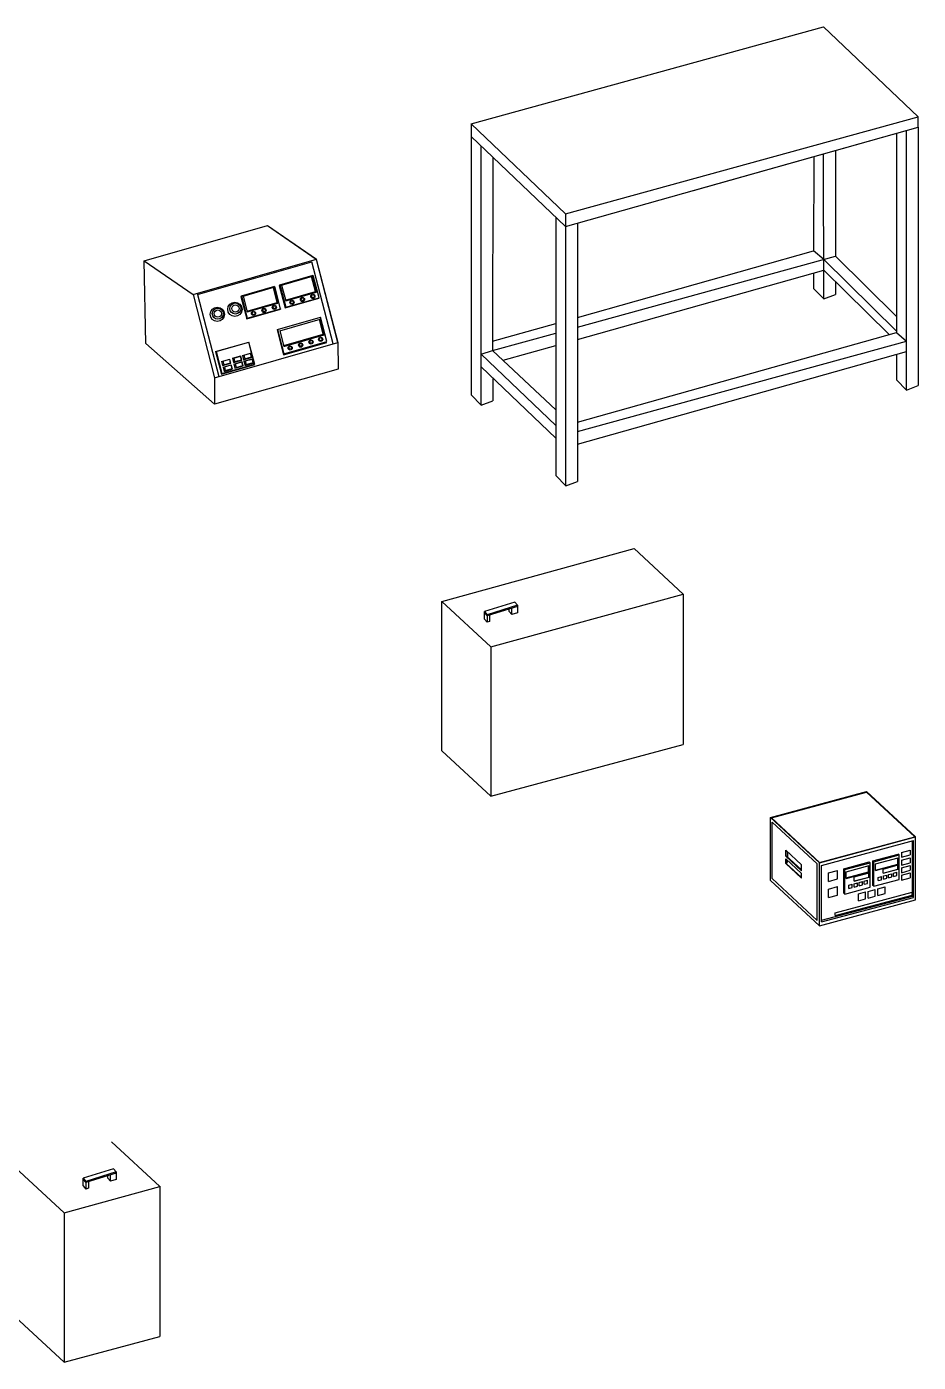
# Model space of a CAD drawing. Extents: x -739 to 2340, y -608 to 1653.
# Drawn here: x 831 to 2340, y -608 to 1653 of the extents above; entities that cross this region are included whole.
import ezdxf

# ---------------------------------------------------------------- set-up
doc = ezdxf.new("R2010")
doc.units = 0
doc.header["$MEASUREMENT"] = 0

msp = doc.modelspace()

# ---------------------------------------------------------------- linework, layer by layer
at = {"linetype": 'Continuous'}
for p, q in [((1583.2, 1489), (2179.8, 1653.1)), ((2340, 1500.7), (2179.6, 1653.1)), ((1583.2, 1488.8), (1583.1, 1029.8)), ((1600, 1472.8), (1600, 1473)), ((1959.4, 1375.8), (2340, 1482.9)), ((2303.2, 1472.5), (2303, 1135.6)), ((2320.2, 1038.1), (2319.9, 1477.3)), ((2340, 1482.9), (2339.8, 1045.7)), ((1600.2, 1012.4), (1600, 1451.3)), ((1620, 1432.2), (1619.6, 1104.9)), ((2163, 1433.1), (2162.9, 1273.6)), ((2180, 1192.5), (2179.8, 1437.8)), ((2199.8, 1443.4), (2199.7, 1264.5)), ((1743.6, 875.9), (1743.4, 1336.6)), ((1030.1, 1256.9), (1238.8, 1316.6)), ((1238.8, 1316.6), (1321.3, 1259.5)), ((1726.7, 1330.7), (1726.5, 893.3)), ((1763.4, 1320.6), (1763.3, 883.5)), ((2180, 1259.1), (2162.9, 1273.6)), ((1030.1, 1256.9), (1112.6, 1199.8)), ((1112.6, 1199.8), (1321.3, 1259.5)), ((1120.2, 1199.8), (1313.4, 1255.1)), ((1349.6, 1116.2), (1313.4, 1255.1)), ((1357.7, 1118.5), (1321.3, 1258.9)), ((2303, 1137.8), (2180, 1259.1)), ((2303.1, 1162.6), (2199.7, 1264.5)), ((1259.6, 1216.3), (1315.9, 1232.4)), ((1262.6, 1215.8), (1314.5, 1230.6)), ((1319.9, 1204.9), (1313.3, 1230.3)), ((1321.4, 1203.9), (1314.5, 1230.6)), ((1325.8, 1194.3), (1315.9, 1232.2)), ((1325.8, 1194.3), (1315.9, 1232.2)), ((1763.4, 1123.9), (2180, 1241.2)), ((2162.9, 1236.4), (2162.9, 1209.9)), ((2290.6, 1132.1), (2180, 1241.2)), ((2199.7, 1221.7), (2199.7, 1200)), ((1112.6, 1199.8), (1149, 1058.8)), ((1120.2, 1199.8), (1156, 1060.8)), ((1194.5, 1197.7), (1250.8, 1213.8)), ((1197.5, 1197.1), (1249.4, 1212)), ((1255.1, 1186.4), (1248.6, 1211.7)), ((1256.3, 1185.3), (1249.4, 1212)), ((1260.7, 1175.7), (1250.8, 1213.6)), ((1260.7, 1175.7), (1250.8, 1213.6)), ((1258.6, 1215.1), (1259.6, 1216.3)), ((1258.6, 1215.1), (1268.5, 1177.1)), ((1259.6, 1216.3), (1269.4, 1178.2)), ((1262.6, 1215.8), (1269.4, 1189.1)), ((1269.1, 1190.4), (1319.9, 1204.9)), ((1269.4, 1189.1), (1321.4, 1203.9)), ((1269.4, 1189.1), (1308.9, 1200.4)), ((1321.4, 1203.9), (1319.9, 1204.9)), ((2162.9, 1209.9), (2180, 1192.5)), ((2180, 1192.5), (2199.7, 1200)), ((1193.5, 1196.5), (1194.5, 1197.7)), ((1193.5, 1196.5), (1203.4, 1158.4)), ((1194.5, 1197.7), (1204.3, 1159.6)), ((1197.5, 1197.1), (1204.3, 1170.5)), ((1204, 1171.8), (1255.1, 1186.4)), ((1204.3, 1170.5), (1256.3, 1185.3)), ((1204.3, 1159.6), (1260.7, 1175.7)), ((1255.1, 1186.4), (1256.3, 1185.3)), ((1260.7, 1175.7), (1260.6, 1174.8)), ((1268.5, 1177.1), (1325.7, 1193.4)), ((1268.5, 1177.1), (1269.4, 1178.2)), ((1269.4, 1178.2), (1325.8, 1194.3)), ((1325.8, 1194.3), (1325.7, 1193.4)), ((1203.4, 1158.4), (1260.6, 1174.8)), ((1203.4, 1158.4), (1204.3, 1159.6)), ((1255.8, 1140.8), (1328.4, 1161.6)), ((1255.8, 1140.8), (1328.4, 1161.6)), ((1259.5, 1138.6), (1327.5, 1158)), ((1332.9, 1132.5), (1326.4, 1157.7)), ((1334.4, 1131.3), (1327.5, 1158)), ((1339.1, 1120.1), (1328.4, 1161.6)), ((1339.1, 1120.1), (1328.4, 1161.6)), ((1255.8, 1140.8), (1254.9, 1139.8)), ((1254.9, 1139.8), (1265.7, 1097.8)), ((1255.8, 1140.8), (1266.5, 1099.3)), ((1259.5, 1138.6), (1266.4, 1111.9)), ((1266, 1113.4), (1332.9, 1132.5)), ((1266.4, 1111.9), (1334.4, 1131.3)), ((1332.9, 1132.5), (1334.4, 1131.3)), ((2303, 1135.6), (2319.9, 1121.1)), ((1149, 1058.8), (1357.7, 1118.5)), ((1150.9, 1103.3), (1207.2, 1119.4)), ((1151.8, 1103.3), (1207, 1119.1)), ((1216.6, 1081.8), (1207, 1118.9)), ((1217.1, 1081.3), (1207.2, 1119.2)), ((1265.7, 1097.8), (1338.8, 1118.7)), ((1266.4, 1111.9), (1305.9, 1123.2)), ((1266.5, 1099.3), (1339.1, 1120.1)), ((1150.9, 1103.3), (1160.7, 1065.2)), ((1151.8, 1103.3), (1161.5, 1066)), ((1160.8, 1086.6), (1174.9, 1090.6)), ((1160.8, 1086.6), (1162.7, 1079.4)), ((1163.1, 1086.9), (1174.6, 1090.2)), ((1163.1, 1086.9), (1164.6, 1081)), ((1176.1, 1084.3), (1174.6, 1090.2)), ((1176.8, 1083.4), (1174.9, 1090.6)), ((1179.2, 1091.8), (1193.3, 1095.8)), ((1179.2, 1091.8), (1181, 1084.6)), ((1181, 1084.6), (1195.1, 1088.6)), ((1181.4, 1092.1), (1192.9, 1095.4)), ((1181.4, 1092.1), (1182.9, 1086.2)), ((1181.7, 1082.1), (1195.8, 1086.2)), ((1182.9, 1086.2), (1194.4, 1089.5)), ((1183.9, 1082.4), (1195.4, 1085.7)), ((1194.4, 1089.5), (1192.9, 1095.4)), ((1195.1, 1088.6), (1193.3, 1095.8)), ((1196.9, 1079.8), (1195.4, 1085.7)), ((1197.6, 1078.9), (1195.8, 1086.2)), ((1196.3, 1096.7), (1210.4, 1100.7)), ((1196.3, 1096.7), (1198.2, 1089.5)), ((1198.2, 1089.5), (1212.3, 1093.5)), ((1198.5, 1097), (1210, 1100.3)), ((1198.5, 1097), (1200.1, 1091.1)), ((1198.8, 1087), (1212.9, 1091.1)), ((1198.8, 1087), (1200.7, 1079.8)), ((1200.1, 1091.1), (1211.6, 1094.4)), ((1201, 1087.3), (1212.6, 1090.6)), ((1201, 1087.3), (1202.6, 1081.4)), ((1211.6, 1094.4), (1210, 1100.3)), ((1212.3, 1093.5), (1210.4, 1100.7)), ((1214.1, 1084.7), (1212.6, 1090.6)), ((1214.8, 1083.8), (1212.9, 1091.1)), ((1266.5, 1099.3), (1265.7, 1097.8)), ((1600, 1098.8), (1619.6, 1104.9)), ((1763.3, 946.5), (2319.9, 1103.2)), ((2303, 1098.4), (2303, 1055.5)), ((1160.7, 1065.2), (1217.1, 1081.3)), ((1161.5, 1066), (1216.6, 1081.8)), ((1162.7, 1079.4), (1176.8, 1083.4)), ((1163.4, 1076.9), (1177.4, 1080.9)), ((1163.4, 1076.9), (1165.2, 1069.7)), ((1164.6, 1081), (1176.1, 1084.3)), ((1165.2, 1069.7), (1179.3, 1073.7)), ((1165.6, 1077.2), (1177.1, 1080.5)), ((1165.6, 1077.2), (1167.1, 1071.3)), ((1167.1, 1071.3), (1178.6, 1074.6)), ((1178.6, 1074.6), (1177.1, 1080.5)), ((1179.3, 1073.7), (1177.4, 1080.9)), ((1181.7, 1082.1), (1183.6, 1074.9)), ((1183.6, 1074.9), (1197.6, 1078.9)), ((1183.9, 1082.4), (1185.4, 1076.5)), ((1185.4, 1076.5), (1196.9, 1079.8)), ((1200.7, 1079.8), (1214.8, 1083.8)), ((1202.6, 1081.4), (1214.1, 1084.7)), ((1149, 1058.8), (1149.2, 1014.3)), ((1619.9, 1058.3), (1619.8, 1019.9)), ((2303, 1055.5), (2320.2, 1038.1)), ((2320.2, 1038.1), (2339.8, 1045.7)), ((1583.1, 1029.8), (1600.2, 1012.4)), ((1600.2, 1012.4), (1619.8, 1019.9)), ((1726.5, 893.3), (1743.6, 875.9)), ((1743.6, 875.9), (1763.3, 883.5)), ((1533.5, 680.1), (1859.4, 769.6)), ((1942.3, 692.7), (1859.4, 769.6)), ((1533.5, 427.2), (1533.5, 680.1)), ((1616.5, 603.3), (1533.5, 680.1)), ((1657, 679.3), (1605.8, 663.2)), ((1616.5, 603.3), (1942.3, 692.7)), ((1657, 679.3), (1661.6, 673.9)), ((1942.3, 692.7), (1942.2, 438.2)), ((1605.8, 650.4), (1605.8, 663.2)), ((1605.8, 663.2), (1610.4, 657.8)), ((1605.8, 661.2), (1610.4, 655.8)), ((1661.6, 673.9), (1610.4, 657.8)), ((1661.6, 671.9), (1610.4, 655.8)), ((1610.4, 657.8), (1610.4, 645)), ((1614.5, 657.1), (1614.5, 646.3)), ((1647.5, 663.5), (1647.5, 667.5)), ((1647.5, 663.5), (1652.2, 658.1)), ((1652.2, 658.1), (1652.2, 669)), ((1661.6, 661.1), (1652.2, 658.1)), ((1661.6, 673.9), (1661.6, 660.9)), ((1605.8, 650.4), (1610.4, 645)), ((1614.5, 646.3), (1610.4, 645)), ((1616.5, 603.3), (1616.5, 350.4)), ((1616.5, 350.4), (1942.2, 438.2)), ((1616.5, 350.4), (1533.5, 427.2)), ((2089.7, 314.5), (2252.5, 358.4)), ((2091.3, 314.1), (2252.4, 357.5)), ((2334, 281.9), (2252.4, 357.5)), ((2335.5, 281.6), (2252.5, 358.4)), ((2172.6, 237.7), (2089.7, 314.5)), ((2089.7, 207.9), (2089.7, 314.5)), ((2173, 238.5), (2091.3, 314.1)), ((2169, 235.8), (2092.6, 306.6)), ((2092.6, 211.1), (2092.6, 306.6)), ((2172.6, 237.7), (2335.5, 281.6)), ((2173, 238.5), (2334, 281.9)), ((2176.2, 233.4), (2332.1, 275.5)), ((2330.3, 181.4), (2330.3, 275)), ((2332.1, 179.2), (2332.1, 275.5)), ((2335.5, 175), (2335.5, 281.6)), ((2142.6, 234.3), (2115.9, 259.1)), ((2115.9, 249.3), (2115.9, 259.1)), ((2115.9, 249.8), (2116.6, 249.8)), ((2142.6, 224.5), (2115.9, 249.3)), ((2116.6, 249.8), (2116.6, 258.3)), ((2142.6, 225.8), (2116.6, 249.8)), ((2119.2, 247.5), (2119.2, 255.4)), ((2263.3, 241.1), (2306.2, 252.7)), ((2264.8, 239.6), (2307.8, 251.2)), ((2307.8, 251.2), (2306.2, 252.7)), ((2307.8, 209.6), (2307.8, 251.2)), ((2311.4, 255.4), (2326.1, 259.3)), ((2311.4, 255.4), (2311.4, 247.1)), ((2311.4, 247.1), (2326.1, 251.1)), ((2326.1, 259.3), (2326.1, 251.1)), ((2142.6, 219.9), (2115.9, 244.7)), ((2115.9, 236.8), (2115.9, 244.7)), ((2142.6, 212), (2115.9, 236.8)), ((2116.6, 244), (2116.6, 236.9)), ((2142.6, 212.8), (2116.6, 236.9)), ((2119.2, 240.4), (2119.2, 241.6)), ((2142.6, 224.5), (2142.6, 234.3)), ((2169, 140.4), (2169, 235.8)), ((2172.6, 131.1), (2172.6, 237.7)), ((2176.2, 138), (2176.2, 233.4)), ((2213.9, 227.8), (2256.8, 239.3)), ((2213.9, 186.2), (2213.9, 227.8)), ((2215.5, 226.3), (2213.9, 227.8)), ((2215.5, 226.3), (2258.4, 237.9)), ((2215.5, 184.7), (2215.5, 226.3)), ((2218, 222.7), (2256.7, 233.1)), ((2256, 222.4), (2256, 232.9)), ((2256.7, 222), (2256.7, 233.1)), ((2258.4, 237.9), (2256.8, 239.3)), ((2258.4, 196.3), (2258.4, 237.9)), ((2263.3, 199.5), (2263.3, 241.1)), ((2264.8, 239.6), (2263.3, 241.1)), ((2264.8, 198), (2264.8, 239.6)), ((2267.4, 236), (2306.1, 246.4)), ((2267.4, 224.9), (2267.4, 236)), ((2267.4, 225.5), (2305.4, 235.7)), ((2267.4, 224.9), (2306.1, 235.3)), ((2280.8, 227.3), (2306.1, 234.1)), ((2280.8, 220), (2280.8, 227.3)), ((2280.8, 220.4), (2305.6, 227.1)), ((2280.8, 220), (2306.1, 226.8)), ((2305.4, 235.7), (2305.4, 246.2)), ((2305.6, 227.1), (2305.6, 234)), ((2306.1, 235.3), (2306.1, 246.4)), ((2306.1, 226.8), (2306.1, 234.1)), ((2311.4, 242.1), (2326.1, 246.1)), ((2311.4, 242.1), (2311.4, 233.9)), ((2311.4, 233.9), (2326.1, 237.8)), ((2311.4, 229.4), (2326.1, 233.3)), ((2311.4, 229.4), (2311.4, 221.1)), ((2326.1, 246.1), (2326.1, 237.8)), ((2326.1, 233.3), (2326.1, 225.1)), ((2172.6, 131.1), (2089.7, 207.9)), ((2169, 140.4), (2092.6, 211.1)), ((2142.6, 212), (2142.6, 219.9)), ((2188.3, 220.7), (2203.4, 224.8)), ((2188.3, 206.4), (2188.3, 220.7)), ((2188.3, 206.4), (2203.4, 210.5)), ((2203.4, 210.5), (2203.4, 224.8)), ((2218, 211.5), (2218, 222.7)), ((2218, 212.1), (2256, 222.4)), ((2218, 211.5), (2256.7, 222)), ((2231.5, 214), (2256.7, 220.8)), ((2231.5, 206.7), (2231.5, 214)), ((2231.5, 207.1), (2256.2, 213.7)), ((2231.5, 206.7), (2256.7, 213.5)), ((2231.5, 202.3), (2237.2, 203.8)), ((2237.2, 198.3), (2237.2, 203.8)), ((2240.1, 204.6), (2245.8, 206.1)), ((2240.1, 199.1), (2240.1, 204.6)), ((2245.8, 200.7), (2245.8, 206.1)), ((2248.5, 206.8), (2254.1, 208.4)), ((2248.5, 201.4), (2248.5, 206.8)), ((2254.1, 202.9), (2254.1, 208.4)), ((2256.2, 213.7), (2256.2, 220.6)), ((2256.7, 213.5), (2256.7, 220.8)), ((2264.8, 198), (2307.8, 209.6)), ((2271.9, 213.2), (2277.5, 214.7)), ((2271.9, 207.7), (2271.9, 213.2)), ((2271.9, 207.7), (2277.5, 209.2)), ((2277.5, 209.2), (2277.5, 214.7)), ((2280.9, 215.6), (2286.6, 217.1)), ((2280.9, 210.1), (2280.9, 215.6)), ((2280.9, 210.1), (2286.6, 211.7)), ((2286.6, 211.7), (2286.6, 217.1)), ((2289.5, 217.9), (2295.2, 219.4)), ((2289.5, 212.4), (2289.5, 217.9)), ((2289.5, 212.4), (2295.2, 214)), ((2295.2, 214), (2295.2, 219.4)), ((2297.9, 220.2), (2303.5, 221.7)), ((2297.9, 214.7), (2297.9, 220.2)), ((2297.9, 214.7), (2303.5, 216.2)), ((2303.5, 216.2), (2303.5, 221.7)), ((2311.4, 221.1), (2326.1, 225.1)), ((2311.4, 216.7), (2326.1, 220.6)), ((2311.4, 216.7), (2311.4, 208.4)), ((2311.4, 208.4), (2326.1, 212.4)), ((2326.1, 220.6), (2326.1, 212.4)), ((2176.2, 140.6), (2330.3, 181.4)), ((2188.3, 193.4), (2203.4, 197.5)), ((2188.3, 179.1), (2188.3, 193.4)), ((2188.3, 179.1), (2203.4, 183.2)), ((2199.3, 153.4), (2329.6, 187.9)), ((2199.3, 148.7), (2329.6, 183.2)), ((2203.4, 183.2), (2203.4, 197.5)), ((2215.5, 184.7), (2213.9, 186.2)), ((2215.5, 184.7), (2258.4, 196.3)), ((2222.5, 199.8), (2228.2, 201.4)), ((2222.5, 194.4), (2222.5, 199.8)), ((2222.5, 194.4), (2228.2, 195.9)), ((2228.2, 195.9), (2228.2, 201.4)), ((2231.5, 196.8), (2231.5, 202.3)), ((2231.5, 196.8), (2237.2, 198.3)), ((2238.8, 185.2), (2250.9, 188.4)), ((2238.8, 173.7), (2238.8, 185.2)), ((2240.1, 199.1), (2245.8, 200.7)), ((2248.5, 201.4), (2254.1, 202.9)), ((2250.9, 177), (2250.9, 188.4)), ((2255.1, 189.5), (2267.1, 192.8)), ((2255.1, 178.1), (2255.1, 189.5)), ((2255.1, 178.1), (2267.1, 181.3)), ((2264.8, 198), (2263.3, 199.5)), ((2267.1, 181.3), (2267.1, 192.8)), ((2271.6, 194), (2283.7, 197.3)), ((2271.6, 182.6), (2271.6, 194)), ((2271.6, 182.6), (2283.7, 185.8)), ((2283.7, 185.8), (2283.7, 197.3)), ((2329.6, 183.2), (2329.6, 187.9)), ((2172.6, 131.1), (2335.5, 175)), ((2176.2, 138), (2332.1, 179.2)), ((2238.8, 173.7), (2250.9, 177)), ((2199.3, 148.7), (2199.3, 153.4)), ((894.4, -354.8), (729.1, -201.7)), ((1056.6, -310.2), (974.9, -234.6)), ((977.9, -280), (926.7, -296.2)), ((982.6, -285.4), (931.4, -301.5)), ((982.6, -287.4), (931.4, -303.5)), ((968.5, -295.9), (968.5, -291.9)), ((973.1, -301.3), (973.1, -290.4)), ((977.9, -280), (982.6, -285.4)), ((982.6, -285.4), (982.6, -298.4)), ((894.4, -354.8), (1056.6, -310.2)), ((926.7, -309), (926.7, -296.2)), ((926.7, -296.2), (931.4, -301.5)), ((926.7, -298.1), (931.4, -303.5)), ((926.7, -309), (931.4, -314.4)), ((931.4, -301.5), (931.4, -314.4)), ((935.5, -313.1), (931.4, -314.4)), ((935.5, -302.2), (935.5, -313.1)), ((968.5, -295.9), (973.1, -301.3)), ((982.6, -298.3), (973.1, -301.3)), ((1056.6, -309.3), (1056.5, -563.9)), ((894.4, -354.8), (894.4, -607.7)), ((894.4, -607.7), (729.1, -454.6)), ((894.4, -607.7), (1056.5, -563.9))]:
    msp.add_line(p, q, dxfattribs=at)
for points in [[(1583.1, 1488.9), (1743.2, 1336.5), (2340, 1500.7)], [(1583.2, 1467.2), (1743.2, 1315), (2340, 1482.9), (2340, 1500.7)], [(1032.8, 1117.1), (1030.1, 1256.9), (1238.8, 1316.6), (1321.1, 1259.7), (1357.7, 1118.5), (1357.7, 1118.5), (1358, 1073.9)], [(1763.4, 1161.1), (2162.9, 1273.6)], [(1763.4, 1144.5), (2199.7, 1264.5)], [(1619.6, 1120.7), (1726.6, 1150.8)], [(1619.6, 1104.9), (1726.6, 1134.3)], [(1763.3, 983.7), (2303, 1135.6)], [(1358, 1073.7), (1149.2, 1014.3), (1032.8, 1117.1)], [(1583.1, 1114.9), (1583.1, 1114.8)], [(1637.2, 1088.4), (1726.6, 1113.6)], [(1763.3, 968), (2319.9, 1121.1)], [(1600, 1098.8), (1726.5, 978.3)], [(1619.6, 1104.9), (1726.5, 1004.6)], [(1600, 1077.2), (1726.5, 956.8)], [(1763.3, 985.7), (1763.3, 985.7)]]:
    msp.add_lwpolyline(points, dxfattribs=at)
for centre, radius in [((1315.4, 1196.6), 3.54), ((1315.5, 1197), 2.58), ((1153.6, 1166.3), 12.1), ((1154.5, 1167.5), 9.36), ((1183.4, 1174.8), 12.1), ((1184.3, 1176.1), 9.36), ((1184.3, 1176.1), 6.14), ((1232.7, 1172.8), 3.54), ((1232.9, 1173.2), 2.58), ((1250.3, 1178), 3.54), ((1250.5, 1178.3), 2.58), ((1280, 1186.5), 3.54), ((1280.2, 1186.8), 2.58), ((1297.8, 1191.4), 3.54), ((1298, 1191.8), 2.58), ((1154.5, 1167.5), 6.14), ((1214.9, 1167.9), 3.54), ((1215.1, 1168.2), 2.58), ((1277, 1109.3), 3.54), ((1277.1, 1109.6), 2.58), ((1294.8, 1114.2), 3.54), ((1294.9, 1114.6), 2.58), ((1312.3, 1119.4), 3.54), ((1312.5, 1119.8), 2.58), ((1328.5, 1123.9), 3.54), ((1328.6, 1124.2), 2.58)]:
    msp.add_circle(centre, radius, dxfattribs=at)
for start_param, end_param in [(5.454952, 5.562188), (3.312293, 3.969826)]:
    msp.add_ellipse((2115.9, 247.9), major_axis=(0, 11.2), ratio=0.407027, start_param=start_param, end_param=end_param, dxfattribs=at)

doc.saveas('drawing.dxf')
